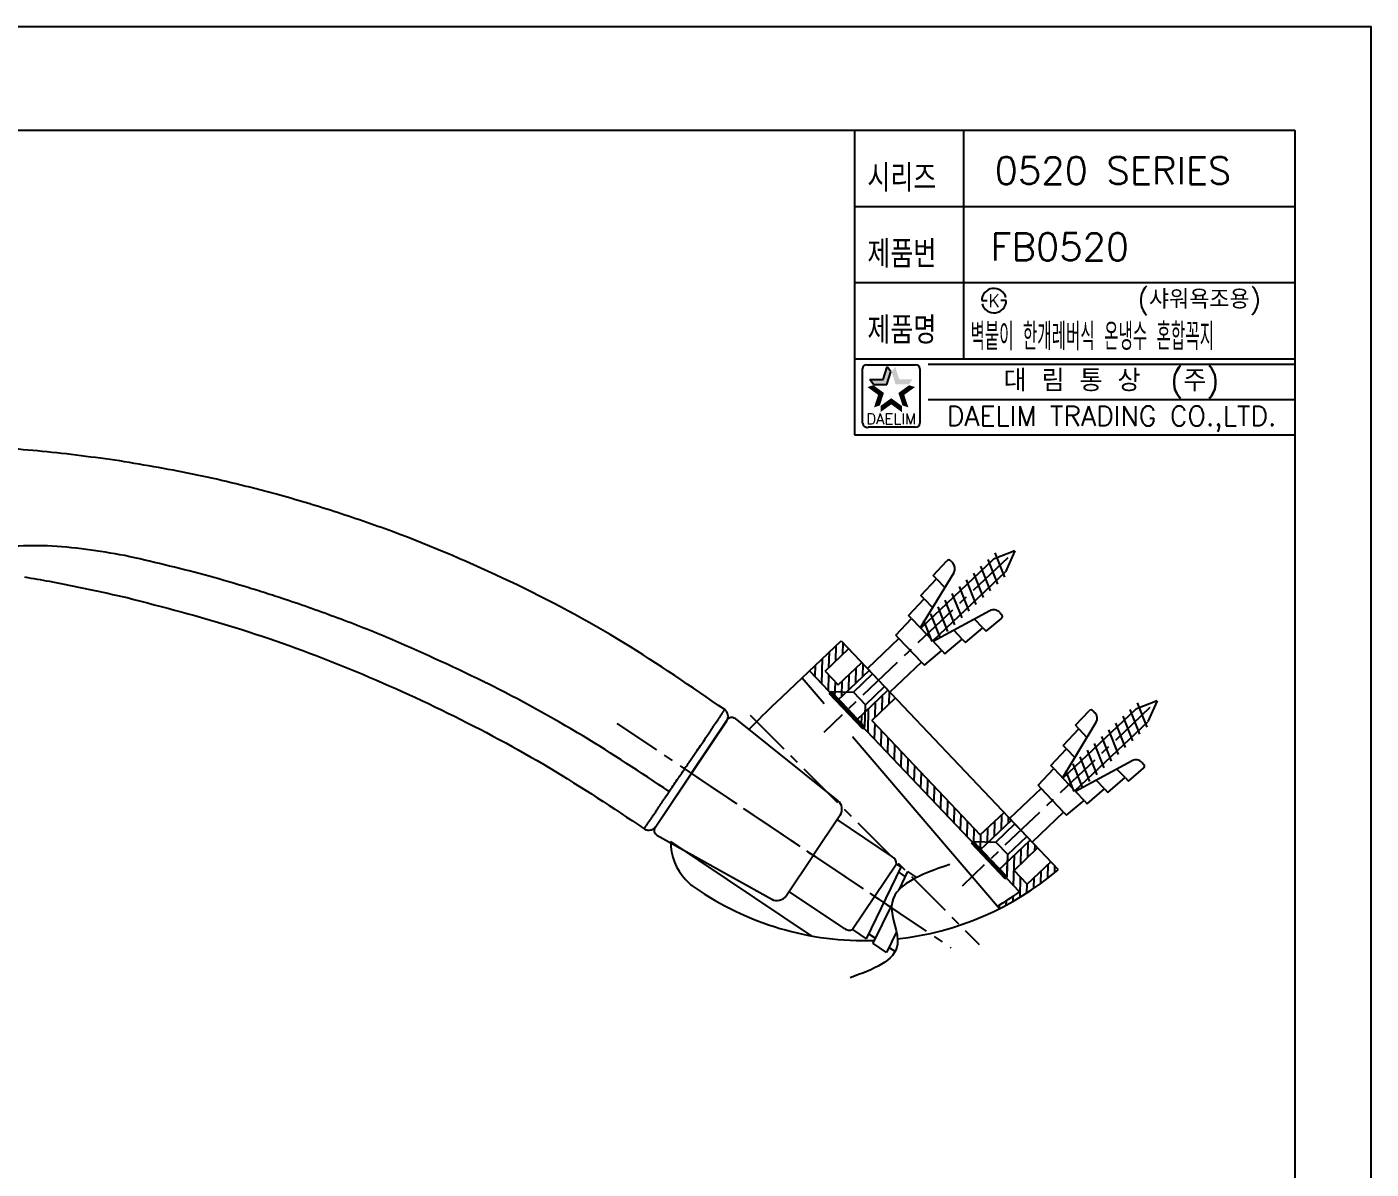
# Model space of a CAD drawing. Extents: x 2027 to 2621, y 11804 to 12224.
# Drawn here: x 2373.5 to 2620.7, y 12013.6 to 12223.6 of the extents above; entities that cross this region are included whole.
import ezdxf
from ezdxf.enums import TextEntityAlignment as Align

# ---------------------------------------------------------------- set-up
doc = ezdxf.new("R2010")
doc.units = 0
doc.header["$LTSCALE"] = 7
doc.header["$MEASUREMENT"] = 0
doc.linetypes.add('CENTER', pattern=[2, 1.25, -0.25, 0.25, -0.25])
doc.layers.get('0').update_dxf_attribs({"color": 2, "linetype": 'CONTINUOUS'})
for name, color, linetype in [('CL', 1, 'CENTER'), ('D', 2, 'CONTINUOUS'), ('DIM', 2, 'CONTINUOUS'), ('DWG', 7, 'CONTINUOUS'), ('HT', 3, 'CONTINUOUS'), ('TXT', 4, 'CONTINUOUS')]:
    doc.layers.add(name, color=color, linetype=linetype)
doc.styles.add('GHS', font='ROMANS.shx', dxfattribs={"bigfont": 'GHS.shx'})
doc.styles.add('ROMANS', font='romans', dxfattribs={"bigfont": 'GHS.shx'})

# ---------------------------------------------------------------- blocks, each defined once
blk = doc.blocks.new('S')
at = {"layer": 'DWG', "color": 2}
for p, q in [((5596.35, 3276.4), (5600.01, 3276.61)), ((5596.35, 3275.51), (5596.35, 3276.4)), ((5600.54, 3276.11), (5600.54, 3275.6)), ((5568.04, 3273.82), (5567.54, 3273.82)), ((5567.54, 3264.82), (5567.54, 3273.82)), ((5568.04, 3273.82), (5568.04, 3269.32)), ((5568.04, 3273.82), (5570.94, 3270.92)), ((5587.98, 3274.17), (5592.17, 3274.41)), ((5587.98, 3273.36), (5587.98, 3274.17)), ((5599.43, 3274.15), (5587.98, 3271.06)), ((5592.17, 3275.28), (5596.35, 3275.51)), ((5592.17, 3274.41), (5592.17, 3275.28)), ((5592.17, 3274.41), (5592.17, 3272.19)), ((5596.35, 3275.51), (5596.35, 3273.32)), ((5583.79, 3272.32), (5575.79, 3272.32)), ((5575.79, 3272.32), (5575.79, 3269.32)), ((5583.79, 3273.12), (5587.98, 3273.36)), ((5583.79, 3272.32), (5583.79, 3273.12)), ((5583.79, 3266.32), (5583.79, 3272.32)), ((5587.82, 3267.72), (5589.37, 3271.57)), ((5587.98, 3273.36), (5587.98, 3269.32)), ((5589.37, 3267.07), (5591.18, 3271.57)), ((5591.18, 3267.07), (5592.99, 3271.57)), ((5592.99, 3267.07), (5594.8, 3271.57)), ((5594.8, 3267.07), (5596.61, 3271.57)), ((5596.61, 3267.07), (5598.42, 3271.57)), ((5598.42, 3267.07), (5600.23, 3271.57)), ((5600.23, 3267.07), (5602.04, 3271.57)), ((5602.04, 3267.07), (5603.85, 3271.57)), ((5603.85, 3267.07), (5605.66, 3271.57)), ((5605.66, 3267.07), (5607.47, 3271.57)), ((5568.04, 3264.82), (5568.04, 3269.32)), ((5570.94, 3270.92), (5575.79, 3270.92)), ((5570.94, 3270.92), (5570.94, 3267.72)), ((5575.79, 3266.32), (5575.79, 3269.32)), ((5587.98, 3270.92), (5606.46, 3270.92)), ((5587.98, 3265.28), (5587.98, 3269.32)), ((5610.33, 3269.33), (5606.46, 3270.92)), ((5610.33, 3269.33), (5606.47, 3267.72)), ((5568.04, 3264.82), (5570.94, 3267.72)), ((5570.94, 3267.72), (5575.79, 3267.72)), ((5583.79, 3266.32), (5575.79, 3266.32)), ((5583.79, 3266.32), (5583.79, 3265.52)), ((5587.98, 3267.72), (5606.46, 3267.72)), ((5599.43, 3264.49), (5587.98, 3267.59)), ((5592.17, 3264.23), (5592.17, 3266.45)), ((5567.54, 3264.82), (5568.04, 3264.82)), ((5583.79, 3265.52), (5587.98, 3265.28)), ((5587.98, 3265.28), (5587.98, 3264.47)), ((5587.98, 3264.47), (5592.17, 3264.23)), ((5592.17, 3264.23), (5592.17, 3263.37)), ((5596.35, 3263.13), (5596.35, 3265.32)), ((5592.17, 3263.37), (5596.35, 3263.13)), ((5596.35, 3263.13), (5596.35, 3262.24)), ((5596.35, 3262.24), (5600.01, 3262.03)), ((5600.54, 3263.04), (5600.54, 3262.53))]:
    blk.add_line(p, q, dxfattribs=at)
for centre, radius, start, end in [((5600.04, 3276.11), 0.5, 0.0005, 93.2254), ((5599.04, 3275.6), 1.5, 285.1209, 0.0005), ((5599.04, 3263.04), 1.5, 0.0005, 74.8801), ((5600.04, 3262.53), 0.5, 266.7756, 0.0005)]:
    blk.add_arc(centre, radius, start, end, dxfattribs=at)

msp = doc.modelspace()

# ---------------------------------------------------------------- hatches: boundary and pattern name
at = {"layer": 'HT'}
h = msp.add_hatch(dxfattribs=at)
h.set_pattern_fill('ANSI31', color=256, scale=10, angle=43.4895)
h.set_pattern_definition([(88.4895, (-49478.9066, 34086.0629), (-1.24956564, 0.03295018), [])])
h.paths.add_polyline_path([(2548.85, 12075.04), (2528.89, 12096.08), (2533.25, 12100.21), (2531.87, 12101.66), (2526.07, 12096.15), (2548.78, 12072.21), (2554.58, 12077.72), (2553.21, 12079.17)])
h.paths.add_polyline_path([(2522.7, 12102.61), (2520.29, 12105.15), (2524.64, 12109.28), (2523.27, 12110.73), (2517.46, 12105.22), (2522.63, 12099.78), (2528.43, 12105.29), (2527.05, 12106.74)])
edge = h.paths.add_edge_path()
edge.add_arc((2527.61, 12110.59), 55, 296.7484, 310.3007)
edge.add_line((2563.18, 12068.65), (2561.81, 12070.1))
edge.add_line((2561.81, 12070.1), (2557.46, 12065.97))
edge.add_line((2557.46, 12065.97), (2555.05, 12068.51))
edge.add_line((2555.05, 12068.51), (2559.4, 12072.64))
edge.add_line((2559.4, 12072.64), (2558.02, 12074.09))
edge.add_line((2558.02, 12074.09), (2552.22, 12068.58))
edge.add_line((2552.22, 12068.58), (2556.04, 12064.56))
edge.add_arc((2527.76, 12103.96), 48.5, 299.9451, 305.6598, ccw=False)
edge.add_line((2551.97, 12061.94), (2552.37, 12061.48))

# ---------------------------------------------------------------- linework, layer by layer
at = {"color": 7}
for p, q in [((2525.73, 12204.59), (2525.73, 12148.59)), ((2545.73, 12204.59), (2545.73, 12162.59)), ((2525.73, 12190.59), (2606.73, 12190.59)), ((2525.73, 12176.59), (2606.73, 12176.59)), ((2525.73, 12162.59), (2606.73, 12162.59)), ((2525.73, 12148.59), (2606.73, 12148.59))]:
    msp.add_line(p, q, dxfattribs=at)
at = {"color": 2, "linetype": 'Continuous'}
for p, q in [((2527.21, 12150.73), (2527.21, 12160.73)), ((2527.96, 12161.48), (2536.96, 12161.48)), ((2537.71, 12160.73), (2537.71, 12150.73)), ((2539.23, 12161.59), (2606.73, 12161.59)), ((2539.23, 12155.09), (2606.73, 12155.09)), ((2536.96, 12149.98), (2528.21, 12149.98))]:
    msp.add_line(p, q, dxfattribs=at)
at = {"color": 2}
for p, q in [((2530.97, 12158.77), (2531.72, 12161.08)), ((2531.64, 12157.86), (2532.39, 12160.17)), ((2532.39, 12160.17), (2531.72, 12161.08)), ((2529.21, 12157.86), (2528.55, 12158.77)), ((2528.55, 12158.77), (2530.97, 12158.77)), ((2529.21, 12157.86), (2531.64, 12157.86))]:
    msp.add_line(p, q, dxfattribs=at)
at = {"color": 7, "linetype": 'Continuous'}
msp.add_line((2489.14, 12076.57), (2502.2, 12096.02), dxfattribs=at)
at = {"linetype": 'Continuous'}
msp.add_lwpolyline([(2026.73, 11803.59), (2620.73, 11803.59), (2620.73, 12223.59), (2026.73, 12223.59)], close=True, dxfattribs=at)
at = {"color": 2, "linetype": 'Continuous'}
for centre, radius, start, end in [((2527.96, 12160.73), 0.75, 90, 180), ((2536.96, 12160.73), 0.75, 0, 90), ((2528.09, 12150.85), 0.884, 188.1301, 278.1301), ((2536.96, 12150.73), 0.75, 270, 0)]:
    msp.add_arc(centre, radius, start, end, dxfattribs=at)
at = {"color": 7, "linetype": 'Continuous'}
msp.add_arc((2500.96, 12096.85), 1.5, 326.1229, 54.0244, dxfattribs=at)
for points in [[(2390.55, 12143.79), (2376.31, 12145.55), (2369.29, 12146.13)], [(2501.84, 12098.07), (2483.31, 12110.32), (2462.31, 12121.63), (2440.72, 12130.79), (2429.96, 12134.51), (2419.37, 12137.66), (2415.63, 12138.65), (2411.97, 12139.57), (2404.83, 12141.19), (2390.55, 12143.79)], [(2391.49, 12126.4), (2377.26, 12128.16), (2370.26, 12128.09)], [(2457.4, 12103.26), (2439.58, 12111.39), (2430.08, 12115.12), (2420.41, 12118.52), (2416.87, 12119.67), (2413.3, 12120.77), (2406.08, 12122.84), (2391.49, 12126.4)], [(2373.07, 12122.46), (2377.62, 12121.66), (2391.92, 12118.66)], [(2391.92, 12118.66), (2411.79, 12113.17), (2431.57, 12106.08), (2450.93, 12097.44), (2469.62, 12087.34), (2487.04, 12076.17)], [(2491.64, 12083.03), (2475.85, 12093.18), (2458.06, 12102.93), (2457.4, 12103.26)], [(2491.65, 12083.02), (2493.12, 12085.2), (2494.42, 12087.11), (2495.56, 12088.78), (2496.54, 12090.22), (2497.38, 12091.45), (2498.09, 12092.5), (2498.7, 12093.4), (2499.22, 12094.16), (2499.65, 12094.8), (2500.02, 12095.35), (2500.33, 12095.8), (2500.58, 12096.19), (2500.8, 12096.51), (2500.98, 12096.77), (2501.13, 12097), (2501.25, 12097.18), (2501.35, 12097.34), (2501.44, 12097.48), (2501.52, 12097.59), (2501.58, 12097.69), (2501.64, 12097.77), (2501.68, 12097.83), (2501.71, 12097.88), (2501.74, 12097.92), (2501.76, 12097.96), (2501.8, 12098.01), (2501.84, 12098.07)], [(2487.05, 12076.19), (2487.11, 12076.28), (2487.19, 12076.4), (2487.28, 12076.54), (2487.39, 12076.7), (2487.51, 12076.88), (2487.64, 12077.06), (2487.77, 12077.26), (2487.91, 12077.45), (2488.05, 12077.66), (2488.2, 12077.88), (2488.37, 12078.12), (2488.54, 12078.38), (2488.73, 12078.66), (2488.93, 12078.96), (2489.14, 12079.27), (2489.37, 12079.62), (2489.62, 12079.98), (2489.88, 12080.38), (2490.17, 12080.81), (2490.48, 12081.27), (2490.82, 12081.79), (2491.21, 12082.36), (2491.64, 12083.03)], [(2487.04, 12076.17), (2487.14, 12076.11), (2487.67, 12075.92), (2488.23, 12075.94), (2488.75, 12076.17), (2489.14, 12076.57)]]:
    msp.add_spline(points, degree=3, dxfattribs=at)
at = {"color": 2}
for points in [[(2530.97, 12158.77), (2531.64, 12157.86), (2531.72, 12161.08), (2532.39, 12160.17)], [(2533.2, 12161.08), (2532.54, 12160.17), (2533.95, 12158.77), (2533.28, 12157.86)], [(2530.05, 12155.94), (2531.13, 12156.29), (2528.09, 12157.37), (2529.17, 12157.72)], [(2528.55, 12158.77), (2529.21, 12157.86), (2530.97, 12158.77), (2531.64, 12157.86)], [(2533.95, 12158.77), (2533.28, 12157.86), (2536.38, 12158.77), (2535.71, 12157.86)], [(2536.83, 12157.37), (2535.76, 12157.72), (2534.87, 12155.94), (2533.79, 12156.29)], [(2529.3, 12153.64), (2530.38, 12153.99), (2530.05, 12155.94), (2531.13, 12156.29)], [(2532.46, 12154.19), (2532.46, 12155.33), (2530.5, 12152.77), (2530.5, 12153.9)], [(2534.42, 12152.77), (2534.42, 12153.9), (2532.46, 12154.19), (2532.46, 12155.33)], [(2534.87, 12155.94), (2533.79, 12156.29), (2535.62, 12153.64), (2534.54, 12153.99)]]:
    msp.add_solid(points, dxfattribs=at)
at = {"layer": 'CL'}
for p, q in [((2553.89, 12126), (2520.05, 12093.89)), ((2580.05, 12098.43), (2545.49, 12065.64)), ((2482.01, 12095.53), (2537.11, 12058.53)), ((2506.52, 12097.08), (2548.67, 12054.88)), ((2496.79, 12085.61), (2543.46, 12054.27))]:
    msp.add_line(p, q, dxfattribs=at)
at = {"layer": 'D'}
for p, q in [((2549.12, 12173.27), (2549.62, 12173.27)), ((2549.62, 12173.27), (2550.12, 12173.27)), ((2553.12, 12173.27), (2552.62, 12173.27)), ((2553.62, 12173.27), (2553.12, 12173.27))]:
    msp.add_line(p, q, dxfattribs=at)
for start, end in [(15, 180), (195, 0)]:
    msp.add_arc((2551.37, 12173.27), 2.25, start, end, dxfattribs=at)
at = {"layer": 'DIM'}
msp.add_spline([(2543.22, 12069.6), (2532.53, 12061.9), (2533.62, 12054.94), (2524.92, 12048.78)], degree=3, dxfattribs=at)
at = {"layer": 'DWG'}
for p, q in [((2511.26, 12099.34), (2523.27, 12110.73)), ((2523.27, 12110.73), (2563.18, 12068.65)), ((2520.29, 12105.15), (2524.64, 12109.28)), ((2522.7, 12102.61), (2527.05, 12106.74)), ((2516.11, 12103.94), (2520.15, 12099.21)), ((2517.46, 12105.22), (2556.04, 12064.56)), ((2520.29, 12105.15), (2522.7, 12102.61)), ((2522.63, 12099.78), (2528.43, 12105.29)), ((2526.07, 12096.15), (2531.87, 12101.66)), ((2528.89, 12096.08), (2533.25, 12100.21)), ((2528.89, 12096.08), (2548.85, 12075.04)), ((2525.35, 12093.12), (2552.37, 12061.48)), ((2548.85, 12075.04), (2553.21, 12079.17)), ((2532.72, 12071), (2522.52, 12077.85)), ((2548.78, 12072.21), (2554.58, 12077.72)), ((2491.89, 12073.84), (2517.73, 12056.49)), ((2552.22, 12068.58), (2558.02, 12074.09)), ((2555.05, 12068.51), (2559.4, 12072.64)), ((2533.42, 12069.68), (2525.35, 12057.64)), ((2534.26, 12069.12), (2527.86, 12055.95)), ((2533.42, 12069.68), (2534.26, 12069.12)), ((2557.46, 12065.97), (2555.05, 12068.51)), ((2557.46, 12065.97), (2561.81, 12070.1)), ((2494.63, 12066.81), (2494.69, 12066.75)), ((2535.04, 12067.39), (2533.81, 12068.22)), ((2535.48, 12068.3), (2533.85, 12064.93)), ((2535.48, 12068.3), (2537.12, 12067.2)), ((2523.86, 12057.8), (2513.66, 12064.65)), ((2532.56, 12062.27), (2529.09, 12055.13)), ((2525.35, 12057.64), (2527.86, 12055.95)), ((2529.53, 12056.03), (2528.31, 12056.86)), ((2533.43, 12057.19), (2531.61, 12053.44)), ((2531.61, 12053.44), (2529.09, 12055.13)), ((2533.17, 12053.59), (2532.05, 12054.35))]:
    msp.add_line(p, q, dxfattribs=at)
at = {"layer": 'DWG', "color": 7}
for p, q in [((2502.31, 12096.19), (2495.67, 12086.3)), ((2502.22, 12096.05), (2502.31, 12096.19)), ((2503.77, 12096.41), (2522.64, 12081.32)), ((2489.03, 12076.4), (2495.67, 12086.3)), ((2523.06, 12078.64), (2518.09, 12071.25)), ((2489.12, 12076.54), (2489.03, 12076.4)), ((2489.38, 12074.97), (2510.49, 12063.22)), ((2513.12, 12063.85), (2518.09, 12071.25))]:
    msp.add_line(p, q, dxfattribs=at)
at = {"layer": 'DWG'}
for centre, radius, start, end in [((2614.5, 11990.52), 150, 133.4895, 136.1691), ((2501.89, 12073.69), 10, 179.155, 223.4895), ((2531.92, 12069.73), 1.5, 358.3229, 57.8552), ((2527.61, 12110.59), 55, 276.2782, 310.3007), ((2501.94, 12073.63), 10, 223.4895, 235.2244), ((2527.61, 12110.59), 55, 235.2244, 271.7961), ((2527.76, 12103.96), 48.5, 299.9451, 305.6598), ((2524.73, 12059.02), 1.5, 234.3905, 293.9229)]:
    msp.add_arc(centre, radius, start, end, dxfattribs=at)
at = {"layer": 'DWG', "color": 7}
for centre, radius, start, end in [((2503.14, 12095.63), 1, 51.3592, 146.1229), ((2521.4, 12079.76), 2, 326.1229, 51.3592), ((2489.86, 12075.85), 1, 146.1229, 240.8865), ((2511.46, 12064.96), 2, 240.8865, 326.1229)]:
    msp.add_arc(centre, radius, start, end, dxfattribs=at)
at = {"layer": 'TXT', "color": 4}
for p, q in [((2052.73, 12204.59), (2606.73, 12204.59)), ((2606.73, 12204.59), (2606.73, 11814.59))]:
    msp.add_line(p, q, dxfattribs=at)

# ---------------------------------------------------------------- block references
at = {"layer": 'D', "rotation": 43.48947741966229}
for p in [(734.92, 5894.2), (761.08, 5866.63)]:
    msp.add_blockref('S', p, dxfattribs=at)

# ---------------------------------------------------------------- texts
at = {"color": 7, "style": 'GHS'}
for s, p in [('0520 SERIES', (2573.24, 12197.17)), ('FB0520', (2563.48, 12183.17))]:
    msp.add_text(s, height=5, dxfattribs=at).set_placement(p, align=Align.MIDDLE)
at = {"style": 'GHS'}
msp.add_text('(샤워욕조용)', height=3.5, dxfattribs=at).set_placement((2577.77, 12171.77))
at = {"style": 'GHS', "width": 0.5}
msp.add_text('벽붙이 한개레버식 온냉수 혼합꼭지', height=5, dxfattribs=at).set_placement((2547.03, 12164.15))
at = {"color": 7, "linetype": 'Continuous'}
for s, height, style, p in [('대 림 통 상  (주)', 4, 'GHS', (2572.99, 12158.29)), ('DAELIM TRADING CO.,LTD.', 3.6, 'ROMANS', (2572.99, 12151.52))]:
    msp.add_text(s, height=height, dxfattribs=dict(at, style=style)).set_placement(p, align=Align.MIDDLE)
at = {"color": 2, "linetype": 'Continuous', "style": 'ROMANS'}
msp.add_text('DAELIM', height=2, dxfattribs=at).set_placement((2532.46, 12150.53), align=Align.CENTER)
at = {"layer": 'D', "style": 'GHS', "width": 0.8}
for s, p in [('시리즈', (2528.07, 12193.32)), ('제품번', (2528.07, 12179.32)), ('제품명', (2528.07, 12165.32))]:
    msp.add_text(s, height=5, dxfattribs=at).set_placement(p)
at = {"layer": 'D', "style": 'GHS'}
msp.add_text('K', height=2.39, dxfattribs=at).set_placement((2551.37, 12173.27), align=Align.MIDDLE)

doc.saveas('drawing.dxf')
